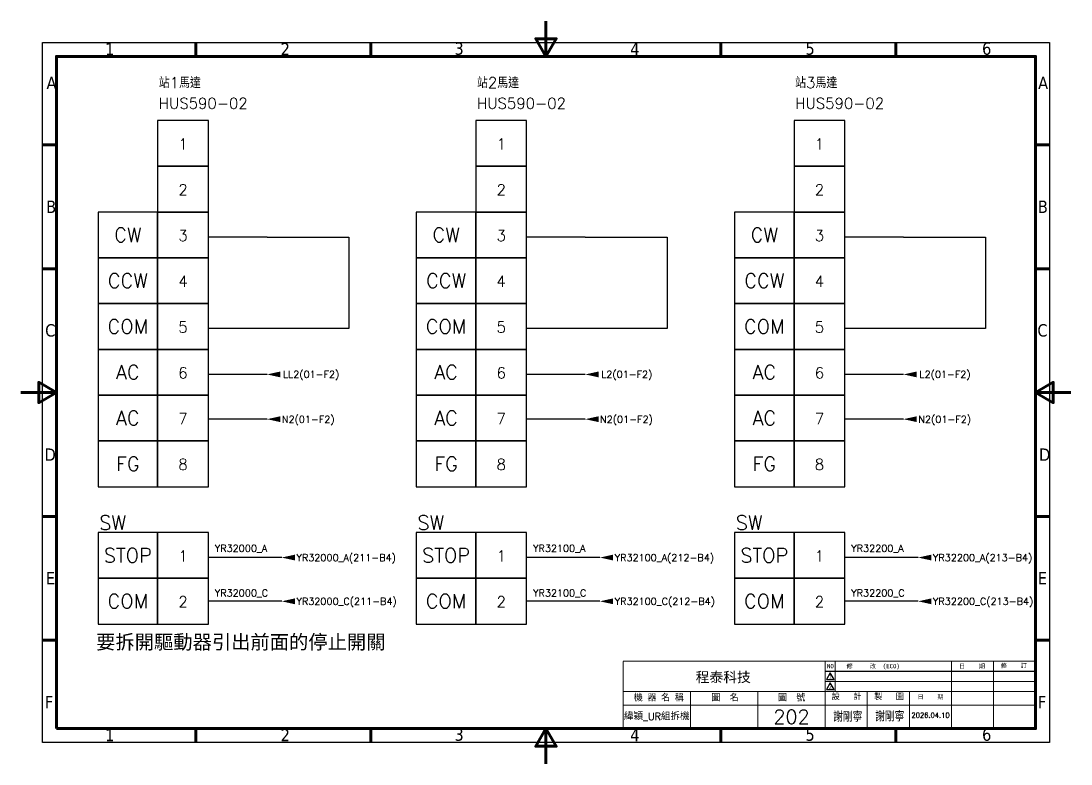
# Model space of a CAD drawing. Header units: millimetres. Extents: x -782 to 3702, y -797 to 1013.
# Drawn here: x 386.9 to 683.9, y -292.1 to -82.1 of the extents above; entities that cross this region are included whole.
import ezdxf

# ---------------------------------------------------------------- set-up
doc = ezdxf.new("R2010")
doc.units = ezdxf.units.MM
for name, color, linetype in [('5', 7, 'Continuous'), ('MAIN', 7, 'Continuous'), ('TEXT', 7, 'Continuous')]:
    doc.layers.add(name, color=color, linetype=linetype)
doc.layers.add('圖框 (ISO)', color=7, linetype='Continuous', lineweight=70)
doc.styles.add('RUBONM', font='COMPLEX.shx', dxfattribs={"bigfont": 'chineset.shx'})
doc.styles.get("Standard").update_dxf_attribs({"font": 'txt.shx', "height": 2, "bigfont": 'chineset.shx'})
doc.styles.add('STYLE1', font='', dxfattribs={"height": 30})
doc.styles.add('註記文字 (ISO)', font='tahoma.ttf')
doc.styles.get('STYLE1').set_extended_font_data('MingLiU')

# ---------------------------------------------------------------- blocks, each defined once
blk = doc.blocks.new('A$C0CEA0B25')
for p, q in [((6.1, 203.9), (290.9, 203.9)), ((6.1, 6.1), (6.1, 203.9)), ((290.9, 203.9), (290.9, 6.1)), ((290.9, 6.1), (6.1, 6.1))]:
    blk.add_line(p, q)
at = {"const_width": 0.286}
for points in [[(170.31, 29.05), (287, 29.05)], [(170.31, 29.05), (170.31, 10)], [(227.47, 29.05), (227.47, 10)], [(230.32, 29.05), (230.32, 20.48)], [(263.19, 29.05), (263.19, 10)], [(275.09, 29.05), (275.09, 10)], [(227.47, 26.19), (287, 26.19)], [(227.47, 23.34), (287, 23.34)], [(170.31, 20.48), (287, 20.48)], [(189.36, 20.48), (189.36, 10)], [(208.41, 20.48), (208.41, 10)], [(239.37, 20.48), (239.37, 10)], [(251.28, 20.48), (251.28, 10)], [(170.31, 16.67), (287, 16.67)], [(170.31, 10), (287, 10)]]:
    blk.add_lwpolyline(points, dxfattribs=at)
at = {"layer": '5'}
for points in [[(229.98, 23.91), (228.9, 25.79), (227.81, 23.91)], [(229.98, 21.05), (228.9, 22.93), (227.81, 21.05)]]:
    blk.add_lwpolyline(points, close=True, dxfattribs=at)
at = {"layer": '圖框 (ISO)'}
for p, q in [((49.5, 200), (49.5, 203.9)), ((99, 200), (99, 203.9)), ((198, 200), (198, 203.9)), ((247.5, 200), (247.5, 203.9)), ((10, 175), (6.1, 175)), ((287, 175), (290.9, 175)), ((10, 140), (6.1, 140)), ((287, 140), (290.9, 140)), ((10, 70), (6.1, 70)), ((287, 70), (290.9, 70)), ((10, 35), (6.1, 35)), ((287, 35), (290.9, 35)), ((49.5, 10), (49.5, 6.1)), ((49.5, 6.1), (49.5, 10)), ((99, 10), (99, 6.1)), ((198, 10), (198, 6.1)), ((247.5, 10), (247.5, 6.1))]:
    blk.add_line(p, q, dxfattribs=at)
at = {"layer": '圖框 (ISO)', "flags": 128}
for points in [[(148.5, 210), (148.5, 200), (145.61, 205), (151.39, 205), (148.5, 200)], [(10, 10), (10, 200), (287, 200), (287, 10), (10, 10)], [(0, 105), (10, 105), (5, 107.89), (5, 102.11), (10, 105)], [(297, 105), (287, 105), (292, 107.89), (292, 102.11), (287, 105)], [(148.5, 0), (148.5, 10), (145.61, 5), (151.39, 5), (148.5, 10)]]:
    blk.add_lwpolyline(points, dxfattribs=at)
at = {"layer": '5'}
for s, height, style, p in [('NO', 1.238, 'STYLE1', (227.98, 27.05)), ('修     改  (ECO)', 1.2383, 'STYLE1', (233.51, 27.05)), ('日    期', 1.238, 'STYLE1', (265.33, 27.05)), ('修    訂', 1.238, 'STYLE1', (277.17, 27.21)), ('1', 1.14, 'STYLE1', (228.5, 24.17)), ('2', 1.14, 'STYLE1', (228.5, 21.31)), ('機 器 名 稱', 1.905, 'RUBONM', (173.3, 17.71)), ('圖  名', 1.905, 'RUBONM', (195.24, 17.71)), ('圖  號', 1.905, 'RUBONM', (214.09, 17.71)), ('設   計', 1.705, 'RUBONM', (229.32, 18.12)), ('製   圖', 1.705, 'RUBONM', (241.32, 18.12)), ('日    期', 1.238, 'STYLE1', (253.59, 18.36))]:
    blk.add_text(s, height=height, dxfattribs=dict(at, style=style)).set_placement(p)
at = {"layer": 'TEXT', "style": 'STYLE1'}
blk.add_text('程泰科技', height=2.858, dxfattribs=at).set_placement((190.84, 23.14))
at = {"layer": '圖框 (ISO)', "char_height": 3.5, "attachment_point": 7, "style": '註記文字 (ISO)'}
for s, insert in [('1', (23.78, 200.33)), ('2', (73.44, 200.33)), ('3', (122.6, 200.4)), ('4', (172.33, 200.33)), ('5', (221.88, 200.4)), ('6', (271.85, 200.4)), ('A', (7.21, 190.75)), ('A', (287.71, 190.75)), ('B', (7.11, 155.75)), ('B', (287.62, 155.75)), ('C', (6.83, 120.75)), ('C', (287.5, 120.75)), ('D', (6.67, 85.69)), ('D', (287.97, 85.69)), ('E', (7.04, 50.75)), ('E', (287.62, 50.75)), ('F', (6.77, 15.75)), ('F', (287.64, 15.75)), ('1', (23.78, 6.43)), ('2', (73.44, 6.43)), ('3', (122.6, 6.5)), ('4', (172.33, 6.43)), ('5', (221.88, 6.5)), ('6', (271.85, 6.5))]:
    blk.add_mtext(s, dxfattribs=dict(at, insert=insert))
blk = doc.blocks.new('圖框2')
blk.add_blockref('A$C0CEA0B25', (0, 0))
at = {"ltscale": 2, "attachment_point": 1}
for s, insert, char_height in [('謝剛寧', (241.61, 14.58), 2.5), ('謝剛寧', (229.73, 14.49), 2.5), ('2026.04.10', (251.88, 14.49), 1.4)]:
    blk.add_mtext(s, dxfattribs=dict(at, insert=insert, char_height=char_height))
at = {"color": 7, "ltscale": 2, "insert": (179.84, 13.33), "char_height": 2, "attachment_point": 5}
blk.add_mtext_dynamic_manual_height_columns('緯穎_UR組拆機', width=19.0512, gutter_width=10, heights=[0], dxfattribs=at)
blk = doc.blocks.new('箭號')
at = {"layer": 'MAIN'}
blk.add_lwpolyline([(0, 0, 2, 0, 0), (0, -4.55, 0, 0, 0)], format="xyseb", dxfattribs=at)

msp = doc.modelspace()

# ---------------------------------------------------------------- linework, layer by layer
for p, q in [((456.49, -143.16), (439.89, -143.16)), ((546.51, -143.16), (529.91, -143.16)), ((636.53, -143.16), (619.92, -143.16)), ((456.49, -169.04), (439.89, -169.04)), ((546.51, -169.04), (529.91, -169.04)), ((636.53, -169.04), (619.92, -169.04)), ((456.49, -181.98), (439.89, -181.98)), ((546.51, -181.98), (529.91, -181.98)), ((636.53, -181.98), (619.92, -181.98)), ((456.49, -194.63), (439.89, -194.63)), ((546.51, -194.63), (529.91, -194.63)), ((636.53, -194.63), (619.92, -194.63)), ((460.63, -246.11), (439.89, -246.11)), ((550.64, -246.11), (529.91, -246.11)), ((640.66, -246.11), (619.92, -246.11))]:
    msp.add_line(p, q)
at = {"color": 7, "ltscale": 2}
for p, q in [((456.49, -143.16), (479.64, -143.16)), ((479.64, -143.16), (479.64, -169.04)), ((546.51, -143.16), (569.66, -143.16)), ((569.66, -143.16), (569.66, -169.04)), ((636.53, -143.16), (659.67, -143.16)), ((659.67, -143.16), (659.67, -169.04)), ((479.64, -169.04), (456.49, -169.04)), ((569.66, -169.04), (546.51, -169.04)), ((659.67, -169.04), (636.53, -169.04)), ((460.63, -233.74), (439.89, -233.74)), ((550.64, -233.74), (529.91, -233.74)), ((640.66, -233.74), (619.92, -233.74))]:
    msp.add_line(p, q, dxfattribs=at)
for points in [[(425.54, -123.14), (439.89, -123.14), (439.89, -110.2), (425.54, -110.2)], [(515.55, -123.14), (529.91, -123.14), (529.91, -110.2), (515.55, -110.2)], [(605.57, -123.14), (619.92, -123.14), (619.92, -110.2), (605.57, -110.2)], [(425.54, -136.08), (439.89, -136.08), (439.89, -123.14), (425.54, -123.14)], [(515.55, -136.08), (529.91, -136.08), (529.91, -123.14), (515.55, -123.14)], [(605.57, -136.08), (619.92, -136.08), (619.92, -123.14), (605.57, -123.14)], [(425.54, -149.02), (439.89, -149.02), (439.89, -136.08), (425.54, -136.08)], [(515.55, -149.02), (529.91, -149.02), (529.91, -136.08), (515.55, -136.08)], [(605.57, -149.02), (619.92, -149.02), (619.92, -136.08), (605.57, -136.08)], [(425.54, -161.96), (439.89, -161.96), (439.89, -149.02), (425.54, -149.02)], [(515.55, -161.96), (529.91, -161.96), (529.91, -149.02), (515.55, -149.02)], [(605.57, -161.96), (619.92, -161.96), (619.92, -149.02), (605.57, -149.02)], [(425.54, -174.9), (439.89, -174.9), (439.89, -161.96), (425.54, -161.96)], [(515.55, -174.9), (529.91, -174.9), (529.91, -161.96), (515.55, -161.96)], [(605.57, -174.9), (619.92, -174.9), (619.92, -161.96), (605.57, -161.96)], [(425.54, -187.83), (439.89, -187.83), (439.89, -174.9), (425.54, -174.9)], [(515.55, -187.83), (529.91, -187.83), (529.91, -174.9), (515.55, -174.9)], [(605.57, -187.83), (619.92, -187.83), (619.92, -174.9), (605.57, -174.9)], [(425.54, -200.77), (439.89, -200.77), (439.89, -187.83), (425.54, -187.83)], [(515.55, -200.77), (529.91, -200.77), (529.91, -187.83), (515.55, -187.83)], [(605.57, -200.77), (619.92, -200.77), (619.92, -187.83), (605.57, -187.83)], [(425.54, -213.71), (439.89, -213.71), (439.89, -200.77), (425.54, -200.77)], [(515.55, -213.71), (529.91, -213.71), (529.91, -200.77), (515.55, -200.77)], [(605.57, -213.71), (619.92, -213.71), (619.92, -200.77), (605.57, -200.77)], [(425.54, -239.59), (439.89, -239.59), (439.89, -226.65), (425.54, -226.65)], [(515.55, -239.59), (529.91, -239.59), (529.91, -226.65), (515.55, -226.65)], [(605.57, -239.59), (619.92, -239.59), (619.92, -226.65), (605.57, -226.65)], [(425.54, -252.53), (439.89, -252.53), (439.89, -239.59), (425.54, -239.59)], [(515.55, -252.53), (529.91, -252.53), (529.91, -239.59), (515.55, -239.59)], [(605.57, -252.53), (619.92, -252.53), (619.92, -239.59), (605.57, -239.59)]]:
    msp.add_lwpolyline(points, close=True)
for points in [[(425.54, -136.08), (408.69, -136.08), (408.69, -149.02), (425.54, -149.02)], [(515.55, -136.08), (498.71, -136.08), (498.71, -149.02), (515.55, -149.02)], [(605.57, -136.08), (588.72, -136.08), (588.72, -149.02), (605.57, -149.02)], [(425.54, -149.02), (408.69, -149.02), (408.69, -161.96), (425.54, -161.96)], [(515.55, -149.02), (498.71, -149.02), (498.71, -161.96), (515.55, -161.96)], [(605.57, -149.02), (588.72, -149.02), (588.72, -161.96), (605.57, -161.96)], [(425.54, -161.96), (408.69, -161.96), (408.69, -174.9), (425.54, -174.9)], [(515.55, -161.96), (498.71, -161.96), (498.71, -174.9), (515.55, -174.9)], [(605.57, -161.96), (588.72, -161.96), (588.72, -174.9), (605.57, -174.9)], [(425.54, -174.9), (408.69, -174.9), (408.69, -187.83), (425.54, -187.83)], [(515.55, -174.9), (498.71, -174.9), (498.71, -187.83), (515.55, -187.83)], [(605.57, -174.9), (588.72, -174.9), (588.72, -187.83), (605.57, -187.83)], [(425.54, -187.83), (408.69, -187.83), (408.69, -200.77), (425.54, -200.77)], [(515.55, -187.83), (498.71, -187.83), (498.71, -200.77), (515.55, -200.77)], [(605.57, -187.83), (588.72, -187.83), (588.72, -200.77), (605.57, -200.77)], [(425.54, -200.77), (408.69, -200.77), (408.69, -213.71), (425.54, -213.71)], [(515.55, -200.77), (498.71, -200.77), (498.71, -213.71), (515.55, -213.71)], [(605.57, -200.77), (588.72, -200.77), (588.72, -213.71), (605.57, -213.71)], [(425.54, -226.65), (408.69, -226.65), (408.69, -239.59), (425.54, -239.59)], [(515.55, -226.65), (498.71, -226.65), (498.71, -239.59), (515.55, -239.59)], [(605.57, -226.65), (588.72, -226.65), (588.72, -239.59), (605.57, -239.59)], [(425.54, -239.59), (408.69, -239.59), (408.69, -252.53), (425.54, -252.53)], [(515.55, -239.59), (498.71, -239.59), (498.71, -252.53), (515.55, -252.53)], [(605.57, -239.59), (588.72, -239.59), (588.72, -252.53), (605.57, -252.53)]]:
    msp.add_lwpolyline(points, close=True, dxfattribs=at)

# ---------------------------------------------------------------- block references
msp.add_blockref('圖框2', (386.89, -292.09), dxfattribs=at)
at = {"layer": 'MAIN', "xscale": 0.8241600000001199, "yscale": 0.8241599999964819, "zscale": 0.8241600000001199, "rotation": 270}
for p in [(460.24, -181.98), (550.26, -181.98), (640.27, -181.98), (460.24, -194.63), (550.26, -194.63), (640.27, -194.63), (464.38, -233.74), (554.39, -233.74), (644.41, -233.74), (464.38, -246.11), (554.39, -246.11), (644.41, -246.11)]:
    msp.add_blockref('箭號', p, dxfattribs=at)

# ---------------------------------------------------------------- texts
for s, height, p in [('站1馬達', 3.091, (425.85, -101.06)), ('站2馬達', 3.091, (515.87, -101.06)), ('站3馬達', 3.091, (605.88, -101.06)), ('HUS590-02', 3.091, (425.85, -106.89)), ('HUS590-02', 3.091, (515.87, -106.89)), ('HUS590-02', 3.091, (605.88, -106.89)), ('1', 3.09, (431.39, -118.4)), ('1', 3.09, (521.41, -118.4)), ('1', 3.09, (611.42, -118.4)), ('2', 3.09, (431.39, -131.34)), ('2', 3.09, (521.41, -131.34)), ('2', 3.09, (611.42, -131.34)), ('3', 3.09, (431.39, -144.27)), ('3', 3.09, (521.41, -144.27)), ('3', 3.09, (611.42, -144.27)), ('4', 3.09, (431.39, -157.21)), ('4', 3.09, (521.41, -157.21)), ('4', 3.09, (611.42, -157.21)), ('5', 3.09, (431.39, -170.15)), ('5', 3.09, (521.41, -170.15)), ('5', 3.09, (611.42, -170.15)), ('6', 3.09, (431.39, -183.09)), ('LL2(01-F2)', 2, (460.98, -182.97)), ('6', 3.09, (521.41, -183.09)), ('L2(01-F2)', 2, (551, -182.97)), ('6', 3.09, (611.42, -183.09)), ('L2(01-F2)', 2, (641.01, -182.97)), ('7', 3.09, (431.39, -196.03)), ('7', 3.09, (521.41, -196.03)), ('7', 3.09, (611.42, -196.03)), ('N2(01-F2)', 2, (460.67, -195.66)), ('N2(01-F2)', 2, (550.69, -195.66)), ('N2(01-F2)', 2, (640.71, -195.66)), ('8', 3.09, (431.39, -208.97)), ('8', 3.09, (521.41, -208.97)), ('8', 3.09, (611.42, -208.97)), ('1', 3.09, (431.39, -234.85)), ('YR32000_A(211-B4)  ', 2, (464.81, -234.77)), ('1', 3.09, (521.41, -234.85)), ('YR32100_A(212-B4)  ', 2, (554.82, -234.77)), ('1', 3.09, (611.42, -234.85)), ('YR32200_A(213-B4)  ', 2, (644.84, -234.77)), ('2', 3.09, (431.39, -247.79)), ('YR32000_C(211-B4) ', 2, (464.81, -247.14)), ('2', 3.09, (521.41, -247.79)), ('YR32100_C(212-B4) ', 2, (554.82, -247.14)), ('2', 3.09, (611.42, -247.79)), ('YR32200_C(213-B4) ', 2, (644.84, -247.14))]:
    msp.add_text(s, height=height).set_placement(p)
at = {"color": 7, "ltscale": 2}
for s, insert, char_height, width, attachment_point in [('CW', (417.11, -142.55), 4, 16.8458, 5), ('CW', (507.13, -142.55), 4, 16.8458, 5), ('CW', (597.14, -142.55), 4, 16.8458, 5), ('CCW', (417.11, -155.49), 4, 16.8458, 5), ('CCW', (507.13, -155.49), 4, 16.8458, 5), ('CCW', (597.14, -155.49), 4, 16.8458, 5), ('COM', (417.11, -168.43), 4, 16.8458, 5), ('COM', (507.13, -168.43), 4, 16.8458, 5), ('COM', (597.14, -168.43), 4, 16.8458, 5), ('AC', (417.11, -181.36), 4, 16.8458, 5), ('AC', (507.13, -181.36), 4, 16.8458, 5), ('AC', (597.14, -181.36), 4, 16.8458, 5), ('AC', (417.11, -194.3), 4, 16.8458, 5), ('AC', (507.13, -194.3), 4, 16.8458, 5), ('AC', (597.14, -194.3), 4, 16.8458, 5), ('FG', (417.11, -207.24), 4, 16.8458, 5), ('FG', (507.13, -207.24), 4, 16.8458, 5), ('FG', (597.14, -207.24), 4, 16.8458, 5), ('SW', (409.03, -221.89), 4, 17.803, 1), ('SW', (499.04, -221.89), 4, 17.803, 1), ('SW', (589.06, -221.89), 4, 17.803, 1), ('STOP', (417.11, -233.12), 4, 16.8458, 5), ('YR32000_A', (441.71, -230.1), 2, 4.165, 1), ('STOP', (507.13, -233.12), 4, 16.8458, 5), ('YR32100_A', (531.73, -230.1), 2, 4.165, 1), ('STOP', (597.14, -233.12), 4, 16.8458, 5), ('YR32200_A', (621.74, -230.1), 2, 4.165, 1), ('YR32000_C', (441.71, -242.74), 2, 4.165, 1), ('YR32100_C', (531.73, -242.74), 2, 4.165, 1), ('YR32200_C', (621.74, -242.74), 2, 4.165, 1), ('COM', (417.11, -246.06), 4, 16.8458, 5), ('COM', (507.13, -246.06), 4, 16.8458, 5), ('COM', (597.14, -246.06), 4, 16.8458, 5), ('202', (604.83, -278.75), 4, 19.0512, 5)]:
    msp.add_mtext(s, dxfattribs=dict(at, insert=insert, char_height=char_height, width=width, attachment_point=attachment_point))
at = {"color": 7, "ltscale": 2, "insert": (408.15, -255.61), "char_height": 4, "attachment_point": 1}
msp.add_mtext_dynamic_manual_height_columns('{\\fMingLiU|b0|i0|c136|p49;要拆開驅動器引出前面的停止開關}', width=104.5284, gutter_width=10, heights=[0], dxfattribs=at)

doc.saveas('drawing.dxf')
